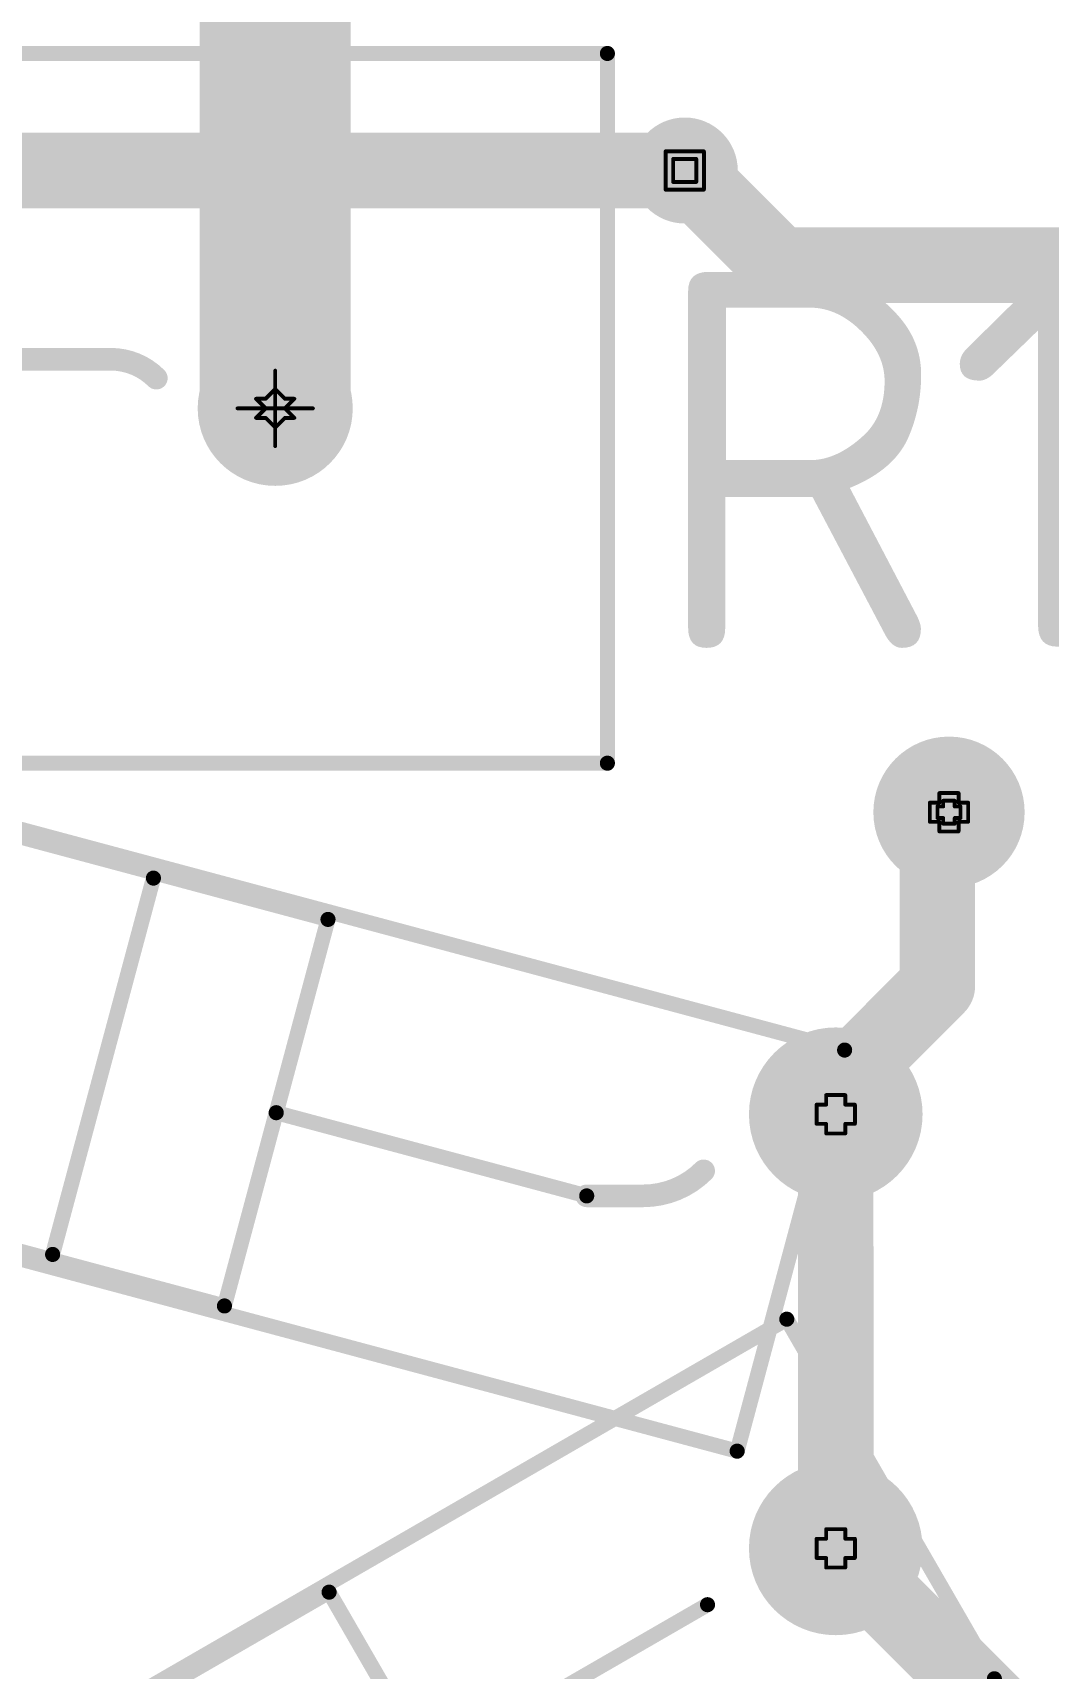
# Model space of a CAD drawing. Header units: millimetres. Extents: x 3219 to 51106, y -14166 to 2063.
# Drawn here: x 5667.59 to 5681.04, y 1910.02 to 1931.68 of the extents above; entities that cross this region are included whole.
import ezdxf

# ---------------------------------------------------------------- set-up
doc = ezdxf.new("R2010")
doc.units = ezdxf.units.MM
doc.layers.get('0').update_dxf_attribs({"lineweight": 53})
for name, color, linetype in [('Bottom Layer', 5, 'Continuous'), ('Bottom Solder', 6, 'Continuous'), ('Drill Drawing', 1, 'Continuous'), ('Mechanical 1', 6, 'Continuous'), ('Mechanical 15', 56, 'Continuous'), ('Multi-Layer', 9, 'Continuous'), ('Top 3D Body', 76, 'Continuous'), ('Top Assembly', 56, 'Continuous'), ('Top Component Center', 56, 'Continuous'), ('Top Courtyard', 56, 'Continuous'), ('Top Layer', 1, 'Continuous'), ('Top Overlay', 2, 'Continuous'), ('Top Solder', 216, 'Continuous')]:
    doc.layers.add(name, color=color, linetype=linetype)
doc.styles.add('Arial', font='arial.ttf', dxfattribs={"height": 3})
doc.styles.add('GOST type B', font='GOST_B.TTF', dxfattribs={"height": 3.5})

# ---------------------------------------------------------------- blocks, each defined once
blk = doc.blocks.new('DO_201_NC_6')
at = {"layer": 'Top 3D Body'}
for points in [[(4.75, 2.65, 0.2, 0.2, 0), (-4.75, 2.65, 0.2, 0.2, 0)], [(-4.75, -2.65, 0.2, 0.2, 0), (-4.75, 2.65, 0.2, 0.2, 0)], [(4.75, -2.65, 0.2, 0.2, 0), (4.75, 2.65, 0.2, 0.2, 0)], [(4.75, -2.65, 0.2, 0.2, 0), (-4.75, -2.65, 0.2, 0.2, 0)]]:
    blk.add_lwpolyline(points, format="xyseb", dxfattribs=at)
for points in [[(-4.8, 2.65, 0.1, 0.1, 1), (-4.7, 2.65, 0.1, 0.1, 1)], [(-4.8, 2.65, 0.1, 0.1, 1), (-4.7, 2.65, 0.1, 0.1, 1)], [(4.7, 2.65, 0.1, 0.1, 1), (4.8, 2.65, 0.1, 0.1, 1)], [(4.7, 2.65, 0.1, 0.1, 1), (4.8, 2.65, 0.1, 0.1, 1)], [(-4.8, -2.65, 0.1, 0.1, 1), (-4.7, -2.65, 0.1, 0.1, 1)], [(-4.8, -2.65, 0.1, 0.1, 1), (-4.7, -2.65, 0.1, 0.1, 1)], [(4.7, -2.65, 0.1, 0.1, 1), (4.8, -2.65, 0.1, 0.1, 1)], [(4.7, -2.65, 0.1, 0.1, 1), (4.8, -2.65, 0.1, 0.1, 1)]]:
    blk.add_lwpolyline(points, format="xyseb", close=True, dxfattribs=at)
at = {"layer": 'Top Assembly'}
for points in [[(11.808, 2.75, 0.2, 0.2, 0), (-11.808, 2.75, 0.2, 0.2, 0)], [(-11.808, -2.75, 0.2, 0.2, 0), (-11.808, 2.75, 0.2, 0.2, 0)], [(11.808, -2.75, 0.2, 0.2, 0), (11.808, 2.75, 0.2, 0.2, 0)], [(11.808, -2.75, 0.2, 0.2, 0), (-11.808, -2.75, 0.2, 0.2, 0)]]:
    blk.add_lwpolyline(points, format="xyseb", dxfattribs=at)
for points in [[(-11.858, 2.75, 0.1, 0.1, 1), (-11.758, 2.75, 0.1, 0.1, 1)], [(-11.858, 2.75, 0.1, 0.1, 1), (-11.758, 2.75, 0.1, 0.1, 1)], [(11.758, 2.75, 0.1, 0.1, 1), (11.858, 2.75, 0.1, 0.1, 1)], [(11.758, 2.75, 0.1, 0.1, 1), (11.858, 2.75, 0.1, 0.1, 1)], [(-11.858, -2.75, 0.1, 0.1, 1), (-11.758, -2.75, 0.1, 0.1, 1)], [(-11.858, -2.75, 0.1, 0.1, 1), (-11.758, -2.75, 0.1, 0.1, 1)], [(11.758, -2.75, 0.1, 0.1, 1), (11.858, -2.75, 0.1, 0.1, 1)], [(11.758, -2.75, 0.1, 0.1, 1), (11.858, -2.75, 0.1, 0.1, 1)]]:
    blk.add_lwpolyline(points, format="xyseb", close=True, dxfattribs=at)
at = {"layer": 'Top Component Center'}
for points in [[(0, -0.5, 0.1, 0.1, 0), (0, 0.5, 0.1, 0.1, 0)], [(0.5, 0, 0.1, 0.1, 0), (-0.5, 0, 0.1, 0.1, 0)]]:
    blk.add_lwpolyline(points, format="xyseb", dxfattribs=at)
for points in [[(-0.025, 0.5, 0.05, 0.05, 1), (0.025, 0.5, 0.05, 0.05, 1)], [(-0.525, 0, 0.05, 0.05, 1), (-0.475, 0, 0.05, 0.05, 1)], [(0.475, 0, 0.05, 0.05, 1), (0.525, 0, 0.05, 0.05, 1)], [(-0.025, -0.5, 0.05, 0.05, 1), (0.025, -0.5, 0.05, 0.05, 1)]]:
    blk.add_lwpolyline(points, format="xyseb", close=True, dxfattribs=at)
at = {"layer": 'Top Courtyard'}
for points in [[(11.808, 2.75, 0.2, 0.2, 0), (-11.808, 2.75, 0.2, 0.2, 0)], [(-11.808, -2.75, 0.2, 0.2, 0), (-11.808, 2.75, 0.2, 0.2, 0)], [(11.808, -2.75, 0.2, 0.2, 0), (11.808, 2.75, 0.2, 0.2, 0)], [(11.808, -2.75, 0.2, 0.2, 0), (-11.808, -2.75, 0.2, 0.2, 0)]]:
    blk.add_lwpolyline(points, format="xyseb", dxfattribs=at)
for points in [[(-11.858, 2.75, 0.1, 0.1, 1), (-11.758, 2.75, 0.1, 0.1, 1)], [(-11.858, 2.75, 0.1, 0.1, 1), (-11.758, 2.75, 0.1, 0.1, 1)], [(11.758, 2.75, 0.1, 0.1, 1), (11.858, 2.75, 0.1, 0.1, 1)], [(11.758, 2.75, 0.1, 0.1, 1), (11.858, 2.75, 0.1, 0.1, 1)], [(-11.858, -2.75, 0.1, 0.1, 1), (-11.758, -2.75, 0.1, 0.1, 1)], [(-11.858, -2.75, 0.1, 0.1, 1), (-11.758, -2.75, 0.1, 0.1, 1)], [(11.758, -2.75, 0.1, 0.1, 1), (11.858, -2.75, 0.1, 0.1, 1)], [(11.758, -2.75, 0.1, 0.1, 1), (11.858, -2.75, 0.1, 0.1, 1)]]:
    blk.add_lwpolyline(points, format="xyseb", close=True, dxfattribs=at)
at = {"layer": 'Top Overlay'}
for points in [[(4.75, 2.65, 0.2, 0.2, 0), (-4.75, 2.65, 0.2, 0.2, 0)], [(-4.75, -2.65, 0.2, 0.2, 0), (-4.75, 2.65, 0.2, 0.2, 0)], [(-2.375, -2.58, 0.2, 0.2, 0), (-2.375, 2.58, 0.2, 0.2, 0)], [(4.75, -2.65, 0.2, 0.2, 0), (4.75, 2.65, 0.2, 0.2, 0)], [(-4.75, 0, 0.2, 0.2, 0), (-9.008, 0, 0.2, 0.2, 0)], [(9.008, 0, 0.2, 0.2, 0), (4.75, 0, 0.2, 0.2, 0)], [(4.75, -2.65, 0.2, 0.2, 0), (-4.75, -2.65, 0.2, 0.2, 0)]]:
    blk.add_lwpolyline(points, format="xyseb", dxfattribs=at)
for points in [[(-4.8, 2.65, 0.1, 0.1, 1), (-4.7, 2.65, 0.1, 0.1, 1)], [(-4.8, 2.65, 0.1, 0.1, 1), (-4.7, 2.65, 0.1, 0.1, 1)], [(-2.425, 2.58, 0.1, 0.1, 1), (-2.325, 2.58, 0.1, 0.1, 1)], [(4.7, 2.65, 0.1, 0.1, 1), (4.8, 2.65, 0.1, 0.1, 1)], [(4.7, 2.65, 0.1, 0.1, 1), (4.8, 2.65, 0.1, 0.1, 1)], [(-9.058, 0, 0.1, 0.1, 1), (-8.958, 0, 0.1, 0.1, 1)], [(-4.8, 0, 0.1, 0.1, 1), (-4.7, 0, 0.1, 0.1, 1)], [(4.7, 0, 0.1, 0.1, 1), (4.8, 0, 0.1, 0.1, 1)], [(8.958, 0, 0.1, 0.1, 1), (9.058, 0, 0.1, 0.1, 1)], [(-4.8, -2.65, 0.1, 0.1, 1), (-4.7, -2.65, 0.1, 0.1, 1)], [(-4.8, -2.65, 0.1, 0.1, 1), (-4.7, -2.65, 0.1, 0.1, 1)], [(-2.425, -2.58, 0.1, 0.1, 1), (-2.325, -2.58, 0.1, 0.1, 1)], [(4.7, -2.65, 0.1, 0.1, 1), (4.8, -2.65, 0.1, 0.1, 1)], [(4.7, -2.65, 0.1, 0.1, 1), (4.8, -2.65, 0.1, 0.1, 1)]]:
    blk.add_lwpolyline(points, format="xyseb", close=True, dxfattribs=at)
at = {"layer": 'Top Assembly', "style": 'Arial'}
blk.add_text('VD4', height=1, dxfattribs=at).set_placement((0.001, 0))
blk = doc.blocks.new('DO_201_NC_7')
at = {"layer": 'Top 3D Body'}
for points in [[(4.75, 2.65, 0.2, 0.2, 0), (-4.75, 2.65, 0.2, 0.2, 0)], [(-4.75, 2.65, 0.2, 0.2, 0), (-4.75, -2.65, 0.2, 0.2, 0)], [(4.75, 2.65, 0.2, 0.2, 0), (4.75, -2.65, 0.2, 0.2, 0)], [(4.75, -2.65, 0.2, 0.2, 0), (-4.75, -2.65, 0.2, 0.2, 0)]]:
    blk.add_lwpolyline(points, format="xyseb", dxfattribs=at)
for points in [[(-4.8, 2.65, 0.1, 0.1, 1), (-4.7, 2.65, 0.1, 0.1, 1)], [(-4.8, 2.65, 0.1, 0.1, 1), (-4.7, 2.65, 0.1, 0.1, 1)], [(4.7, 2.65, 0.1, 0.1, 1), (4.8, 2.65, 0.1, 0.1, 1)], [(4.7, 2.65, 0.1, 0.1, 1), (4.8, 2.65, 0.1, 0.1, 1)], [(-4.8, -2.65, 0.1, 0.1, 1), (-4.7, -2.65, 0.1, 0.1, 1)], [(-4.8, -2.65, 0.1, 0.1, 1), (-4.7, -2.65, 0.1, 0.1, 1)], [(4.7, -2.65, 0.1, 0.1, 1), (4.8, -2.65, 0.1, 0.1, 1)], [(4.7, -2.65, 0.1, 0.1, 1), (4.8, -2.65, 0.1, 0.1, 1)]]:
    blk.add_lwpolyline(points, format="xyseb", close=True, dxfattribs=at)
at = {"layer": 'Top Assembly'}
for points in [[(11.808, 2.75, 0.2, 0.2, 0), (-11.808, 2.75, 0.2, 0.2, 0)], [(-11.808, 2.75, 0.2, 0.2, 0), (-11.808, -2.75, 0.2, 0.2, 0)], [(11.808, 2.75, 0.2, 0.2, 0), (11.808, -2.75, 0.2, 0.2, 0)], [(11.808, -2.75, 0.2, 0.2, 0), (-11.808, -2.75, 0.2, 0.2, 0)]]:
    blk.add_lwpolyline(points, format="xyseb", dxfattribs=at)
for points in [[(-11.858, 2.75, 0.1, 0.1, 1), (-11.758, 2.75, 0.1, 0.1, 1)], [(-11.858, 2.75, 0.1, 0.1, 1), (-11.758, 2.75, 0.1, 0.1, 1)], [(11.758, 2.75, 0.1, 0.1, 1), (11.858, 2.75, 0.1, 0.1, 1)], [(11.758, 2.75, 0.1, 0.1, 1), (11.858, 2.75, 0.1, 0.1, 1)], [(-11.858, -2.75, 0.1, 0.1, 1), (-11.758, -2.75, 0.1, 0.1, 1)], [(-11.858, -2.75, 0.1, 0.1, 1), (-11.758, -2.75, 0.1, 0.1, 1)], [(11.758, -2.75, 0.1, 0.1, 1), (11.858, -2.75, 0.1, 0.1, 1)], [(11.758, -2.75, 0.1, 0.1, 1), (11.858, -2.75, 0.1, 0.1, 1)]]:
    blk.add_lwpolyline(points, format="xyseb", close=True, dxfattribs=at)
at = {"layer": 'Top Component Center'}
for points in [[(0, 0.5, 0.1, 0.1, 0), (0, -0.5, 0.1, 0.1, 0)], [(0.5, 0, 0.1, 0.1, 0), (-0.5, 0, 0.1, 0.1, 0)]]:
    blk.add_lwpolyline(points, format="xyseb", dxfattribs=at)
for points in [[(-0.025, 0.5, 0.05, 0.05, 1), (0.025, 0.5, 0.05, 0.05, 1)], [(-0.525, 0, 0.05, 0.05, 1), (-0.475, 0, 0.05, 0.05, 1)], [(0.475, 0, 0.05, 0.05, 1), (0.525, 0, 0.05, 0.05, 1)], [(-0.025, -0.5, 0.05, 0.05, 1), (0.025, -0.5, 0.05, 0.05, 1)]]:
    blk.add_lwpolyline(points, format="xyseb", close=True, dxfattribs=at)
at = {"layer": 'Top Courtyard'}
for points in [[(11.808, 2.75, 0.2, 0.2, 0), (-11.808, 2.75, 0.2, 0.2, 0)], [(-11.808, 2.75, 0.2, 0.2, 0), (-11.808, -2.75, 0.2, 0.2, 0)], [(11.808, 2.75, 0.2, 0.2, 0), (11.808, -2.75, 0.2, 0.2, 0)], [(11.808, -2.75, 0.2, 0.2, 0), (-11.808, -2.75, 0.2, 0.2, 0)]]:
    blk.add_lwpolyline(points, format="xyseb", dxfattribs=at)
for points in [[(-11.858, 2.75, 0.1, 0.1, 1), (-11.758, 2.75, 0.1, 0.1, 1)], [(-11.858, 2.75, 0.1, 0.1, 1), (-11.758, 2.75, 0.1, 0.1, 1)], [(11.758, 2.75, 0.1, 0.1, 1), (11.858, 2.75, 0.1, 0.1, 1)], [(11.758, 2.75, 0.1, 0.1, 1), (11.858, 2.75, 0.1, 0.1, 1)], [(-11.858, -2.75, 0.1, 0.1, 1), (-11.758, -2.75, 0.1, 0.1, 1)], [(-11.858, -2.75, 0.1, 0.1, 1), (-11.758, -2.75, 0.1, 0.1, 1)], [(11.758, -2.75, 0.1, 0.1, 1), (11.858, -2.75, 0.1, 0.1, 1)], [(11.758, -2.75, 0.1, 0.1, 1), (11.858, -2.75, 0.1, 0.1, 1)]]:
    blk.add_lwpolyline(points, format="xyseb", close=True, dxfattribs=at)
at = {"layer": 'Top Overlay'}
for points in [[(4.75, 2.65, 0.2, 0.2, 0), (-4.75, 2.65, 0.2, 0.2, 0)], [(-4.75, 2.65, 0.2, 0.2, 0), (-4.75, -2.65, 0.2, 0.2, 0)], [(-2.375, 2.58, 0.2, 0.2, 0), (-2.375, -2.58, 0.2, 0.2, 0)], [(4.75, 2.65, 0.2, 0.2, 0), (4.75, -2.65, 0.2, 0.2, 0)], [(-4.75, 0, 0.2, 0.2, 0), (-9.008, 0, 0.2, 0.2, 0)], [(9.008, 0, 0.2, 0.2, 0), (4.75, 0, 0.2, 0.2, 0)], [(4.75, -2.65, 0.2, 0.2, 0), (-4.75, -2.65, 0.2, 0.2, 0)]]:
    blk.add_lwpolyline(points, format="xyseb", dxfattribs=at)
for points in [[(-4.8, 2.65, 0.1, 0.1, 1), (-4.7, 2.65, 0.1, 0.1, 1)], [(-4.8, 2.65, 0.1, 0.1, 1), (-4.7, 2.65, 0.1, 0.1, 1)], [(-2.425, 2.58, 0.1, 0.1, 1), (-2.325, 2.58, 0.1, 0.1, 1)], [(4.7, 2.65, 0.1, 0.1, 1), (4.8, 2.65, 0.1, 0.1, 1)], [(4.7, 2.65, 0.1, 0.1, 1), (4.8, 2.65, 0.1, 0.1, 1)], [(-9.058, 0, 0.1, 0.1, 1), (-8.958, 0, 0.1, 0.1, 1)], [(-4.8, 0, 0.1, 0.1, 1), (-4.7, 0, 0.1, 0.1, 1)], [(4.7, 0, 0.1, 0.1, 1), (4.8, 0, 0.1, 0.1, 1)], [(8.958, 0, 0.1, 0.1, 1), (9.058, 0, 0.1, 0.1, 1)], [(-4.8, -2.65, 0.1, 0.1, 1), (-4.7, -2.65, 0.1, 0.1, 1)], [(-4.8, -2.65, 0.1, 0.1, 1), (-4.7, -2.65, 0.1, 0.1, 1)], [(-2.425, -2.58, 0.1, 0.1, 1), (-2.325, -2.58, 0.1, 0.1, 1)], [(4.7, -2.65, 0.1, 0.1, 1), (4.8, -2.65, 0.1, 0.1, 1)], [(4.7, -2.65, 0.1, 0.1, 1), (4.8, -2.65, 0.1, 0.1, 1)]]:
    blk.add_lwpolyline(points, format="xyseb", close=True, dxfattribs=at)
at = {"layer": 'Top Assembly', "style": 'Arial'}
blk.add_text('VD3', height=1, dxfattribs=at).set_placement((0.001, 0.011))
blk = doc.blocks.new('_2_33_2_1PIN_23')
at = {"layer": 'Bottom Layer'}
h = blk.add_hatch(color=5, dxfattribs=at)
edge = h.paths.add_edge_path()
edge.add_arc((0, 0), 0.925, 0, 360)
at = {"layer": 'Bottom Solder'}
h = blk.add_hatch(color=6, dxfattribs=at)
edge = h.paths.add_edge_path()
edge.add_arc((0, 0), 1.027, 0, 360)
at = {"layer": 'Multi-Layer'}
h = blk.add_hatch(color=9, dxfattribs=at)
edge = h.paths.add_edge_path()
edge.add_arc((0, 0), 0.925, 0, 360)
at = {"layer": 'Top Layer'}
h = blk.add_hatch(color=1, dxfattribs=at)
edge = h.paths.add_edge_path()
edge.add_arc((0, 0), 0.925, 0, 360)
at = {"layer": 'Top Solder'}
h = blk.add_hatch(color=216, dxfattribs=at)
edge = h.paths.add_edge_path()
edge.add_arc((0, 0), 1.027, 0, 360)
at = {"layer": 'Mechanical 1'}
for points in [[(-4.7, 4.4, 0.2, 0.2, 0), (-4.7, -4.4, 0.2, 0.2, 0)], [(-4.7, 4.4, 0.2, 0.2, 0), (4.7, 4.4, 0.2, 0.2, 0)], [(4.7, 4.4, 0.2, 0.2, 0), (4.7, -4.4, 0.2, 0.2, 0)], [(-4.7, -4.4, 0.2, 0.2, 0), (4.7, -4.4, 0.2, 0.2, 0)]]:
    blk.add_lwpolyline(points, format="xyseb", dxfattribs=at)
for points in [[(-4.75, 4.4, 0.1, 0.1, 1), (-4.65, 4.4, 0.1, 0.1, 1)], [(-4.75, 4.4, 0.1, 0.1, 1), (-4.65, 4.4, 0.1, 0.1, 1)], [(4.65, 4.4, 0.1, 0.1, 1), (4.75, 4.4, 0.1, 0.1, 1)], [(4.65, 4.4, 0.1, 0.1, 1), (4.75, 4.4, 0.1, 0.1, 1)], [(-4.75, -4.4, 0.1, 0.1, 1), (-4.65, -4.4, 0.1, 0.1, 1)], [(-4.75, -4.4, 0.1, 0.1, 1), (-4.65, -4.4, 0.1, 0.1, 1)], [(4.65, -4.4, 0.1, 0.1, 1), (4.75, -4.4, 0.1, 0.1, 1)], [(4.65, -4.4, 0.1, 0.1, 1), (4.75, -4.4, 0.1, 0.1, 1)]]:
    blk.add_lwpolyline(points, format="xyseb", close=True, dxfattribs=at)
at = {"layer": 'Mechanical 15'}
for points in [[(0, 0.5, 0.05, 0.05, 0), (0, -0.5, 0.05, 0.05, 0)], [(-0.5, 0, 0.05, 0.05, 0), (0.5, 0, 0.05, 0.05, 0)]]:
    blk.add_lwpolyline(points, format="xyseb", dxfattribs=at)
for points in [[(-0.013, 0.5, 0.025, 0.025, 1), (0.012, 0.5, 0.025, 0.025, 1)], [(-0.513, 0, 0.025, 0.025, 1), (-0.488, 0, 0.025, 0.025, 1)], [(0.487, 0, 0.025, 0.025, 1), (0.512, 0, 0.025, 0.025, 1)], [(-0.013, -0.5, 0.025, 0.025, 1), (0.012, -0.5, 0.025, 0.025, 1)]]:
    blk.add_lwpolyline(points, format="xyseb", close=True, dxfattribs=at)
at = {"layer": 'Top Overlay'}
for points in [[(-4.7, 4.4, 0.2, 0.2, 0), (4.7, 4.4, 0.2, 0.2, 0)], [(-4.7, 4.4, 0.2, 0.2, 0), (-4.7, -4.4, 0.2, 0.2, 0)], [(4.7, 4.4, 0.2, 0.2, 0), (4.7, -4.4, 0.2, 0.2, 0)], [(-4.7, -4.4, 0.2, 0.2, 0), (4.7, -4.4, 0.2, 0.2, 0)]]:
    blk.add_lwpolyline(points, format="xyseb", dxfattribs=at)
for points in [[(-4.75, 4.4, 0.1, 0.1, 1), (-4.65, 4.4, 0.1, 0.1, 1)], [(-4.75, 4.4, 0.1, 0.1, 1), (-4.65, 4.4, 0.1, 0.1, 1)], [(4.65, 4.4, 0.1, 0.1, 1), (4.75, 4.4, 0.1, 0.1, 1)], [(4.65, 4.4, 0.1, 0.1, 1), (4.75, 4.4, 0.1, 0.1, 1)], [(-4.75, -4.4, 0.1, 0.1, 1), (-4.65, -4.4, 0.1, 0.1, 1)], [(-4.75, -4.4, 0.1, 0.1, 1), (-4.65, -4.4, 0.1, 0.1, 1)], [(4.65, -4.4, 0.1, 0.1, 1), (4.75, -4.4, 0.1, 0.1, 1)], [(4.65, -4.4, 0.1, 0.1, 1), (4.75, -4.4, 0.1, 0.1, 1)]]:
    blk.add_lwpolyline(points, format="xyseb", close=True, dxfattribs=at)
blk = doc.blocks.new('_2_33__1____140_02_0204_00_00__75')
at = {"layer": 'Bottom Layer'}
h = blk.add_hatch(color=5, dxfattribs=at)
edge = h.paths.add_edge_path()
edge.add_arc((-8.75, 0), 0.925, 0, 360)
h = blk.add_hatch(color=5, dxfattribs=at)
edge = h.paths.add_edge_path()
edge.add_arc((8.75, 0), 0.925, 0, 360)
at = {"layer": 'Bottom Solder'}
h = blk.add_hatch(color=6, dxfattribs=at)
edge = h.paths.add_edge_path()
edge.add_arc((-8.75, 0), 1.027, 0, 360)
h = blk.add_hatch(color=6, dxfattribs=at)
edge = h.paths.add_edge_path()
edge.add_arc((8.75, 0), 1.027, 0, 360)
at = {"layer": 'Multi-Layer'}
h = blk.add_hatch(color=9, dxfattribs=at)
edge = h.paths.add_edge_path()
edge.add_arc((-8.75, 0), 0.925, 0, 360)
h = blk.add_hatch(color=9, dxfattribs=at)
edge = h.paths.add_edge_path()
edge.add_arc((8.75, 0), 0.925, 0, 360)
at = {"layer": 'Top Layer'}
h = blk.add_hatch(color=1, dxfattribs=at)
edge = h.paths.add_edge_path()
edge.add_arc((-8.75, 0), 0.925, 0, 360)
h = blk.add_hatch(color=1, dxfattribs=at)
edge = h.paths.add_edge_path()
edge.add_arc((8.75, 0), 0.925, 0, 360)
at = {"layer": 'Top Solder'}
h = blk.add_hatch(color=216, dxfattribs=at)
edge = h.paths.add_edge_path()
edge.add_arc((-8.75, 0), 1.027, 0, 360)
h = blk.add_hatch(color=216, dxfattribs=at)
edge = h.paths.add_edge_path()
edge.add_arc((8.75, 0), 1.027, 0, 360)
at = {"layer": 'Mechanical 15'}
for points in [[(0, -0.5, 0.05, 0.05, 0), (0, 0.5, 0.05, 0.05, 0)], [(0.5, 0, 0.05, 0.05, 0), (-0.5, 0, 0.05, 0.05, 0)]]:
    blk.add_lwpolyline(points, format="xyseb", dxfattribs=at)
for points in [[(-0.013, 0.5, 0.025, 0.025, 1), (0.012, 0.5, 0.025, 0.025, 1)], [(-0.513, 0, 0.025, 0.025, 1), (-0.488, 0, 0.025, 0.025, 1)], [(0.488, 0, 0.025, 0.025, 1), (0.513, 0, 0.025, 0.025, 1)], [(-0.012, -0.5, 0.025, 0.025, 1), (0.013, -0.5, 0.025, 0.025, 1)]]:
    blk.add_lwpolyline(points, format="xyseb", close=True, dxfattribs=at)
at = {"layer": 'Top 3D Body'}
for points in [[(9.15, 2.25, 0.2, 0.2, 0), (-9.15, 2.25, 0.2, 0.2, 0)], [(-9.15, 2.25, 0.2, 0.2, 0), (-9.15, -2.25, 0.2, 0.2, 0)], [(9.15, -2.25, 0.2, 0.2, 0), (9.15, 2.25, 0.2, 0.2, 0)], [(9.15, -2.25, 0.2, 0.2, 0), (-9.15, -2.25, 0.2, 0.2, 0)]]:
    blk.add_lwpolyline(points, format="xyseb", dxfattribs=at)
for points in [[(-9.2, 2.25, 0.1, 0.1, 1), (-9.1, 2.25, 0.1, 0.1, 1)], [(-9.2, 2.25, 0.1, 0.1, 1), (-9.1, 2.25, 0.1, 0.1, 1)], [(9.1, 2.25, 0.1, 0.1, 1), (9.2, 2.25, 0.1, 0.1, 1)], [(9.1, 2.25, 0.1, 0.1, 1), (9.2, 2.25, 0.1, 0.1, 1)], [(-9.2, -2.25, 0.1, 0.1, 1), (-9.1, -2.25, 0.1, 0.1, 1)], [(-9.2, -2.25, 0.1, 0.1, 1), (-9.1, -2.25, 0.1, 0.1, 1)], [(9.1, -2.25, 0.1, 0.1, 1), (9.2, -2.25, 0.1, 0.1, 1)], [(9.1, -2.25, 0.1, 0.1, 1), (9.2, -2.25, 0.1, 0.1, 1)]]:
    blk.add_lwpolyline(points, format="xyseb", close=True, dxfattribs=at)
at = {"layer": 'Top Overlay'}
for points in [[(-9.9, -2.25, 0.2, 0.2, 0), (-9.9, 2.25, 0.2, 0.2, 0)], [(9.9, 2.25, 0.2, 0.2, 0), (-9.9, 2.25, 0.2, 0.2, 0)], [(9.9, -2.25, 0.2, 0.2, 0), (9.9, 2.25, 0.2, 0.2, 0)], [(9.9, -2.25, 0.2, 0.2, 0), (-9.9, -2.25, 0.2, 0.2, 0)]]:
    blk.add_lwpolyline(points, format="xyseb", dxfattribs=at)
for points in [[(-9.95, 2.25, 0.1, 0.1, 1), (-9.85, 2.25, 0.1, 0.1, 1)], [(-9.95, 2.25, 0.1, 0.1, 1), (-9.85, 2.25, 0.1, 0.1, 1)], [(9.85, 2.25, 0.1, 0.1, 1), (9.95, 2.25, 0.1, 0.1, 1)], [(9.85, 2.25, 0.1, 0.1, 1), (9.95, 2.25, 0.1, 0.1, 1)], [(-9.95, -2.25, 0.1, 0.1, 1), (-9.85, -2.25, 0.1, 0.1, 1)], [(-9.95, -2.25, 0.1, 0.1, 1), (-9.85, -2.25, 0.1, 0.1, 1)], [(9.85, -2.25, 0.1, 0.1, 1), (9.95, -2.25, 0.1, 0.1, 1)], [(9.85, -2.25, 0.1, 0.1, 1), (9.95, -2.25, 0.1, 0.1, 1)]]:
    blk.add_lwpolyline(points, format="xyseb", close=True, dxfattribs=at)
at = {"layer": 'Top 3D Body', "style": 'Arial'}
blk.add_text('R3', height=5, dxfattribs=at).set_placement((-9.865, 3.617))

msp = doc.modelspace()

# ---------------------------------------------------------------- hatches: boundary and pattern name
at = {"layer": 'Bottom Layer'}
h = msp.add_hatch(color=5, dxfattribs=at)
edge = h.paths.add_edge_path()
edge.add_arc((5676.229, 1929.858), 0.6, 0, 360)
h = msp.add_hatch(color=5, dxfattribs=at)
edge = h.paths.add_edge_path()
edge.add_arc((5679.729, 1921.358), 0.9, 0, 360)
h = msp.add_hatch(color=5, dxfattribs=at)
edge = h.paths.add_edge_path()
edge.add_arc((5678.229, 1917.358), 1.15, 0, 360)
h = msp.add_hatch(color=5, dxfattribs=at)
edge = h.paths.add_edge_path()
edge.add_arc((5678.229, 1911.608), 1.15, 0, 360)
at = {"layer": 'Bottom Solder'}
h = msp.add_hatch(color=6, dxfattribs=at)
edge = h.paths.add_edge_path()
edge.add_arc((5676.229, 1929.858), 0.702, 0, 360)
h = msp.add_hatch(color=6, dxfattribs=at)
edge = h.paths.add_edge_path()
edge.add_arc((5679.729, 1921.358), 1.002, 0, 360)
h = msp.add_hatch(color=6, dxfattribs=at)
edge = h.paths.add_edge_path()
edge.add_arc((5678.229, 1917.358), 1.15, 0, 360)
h = msp.add_hatch(color=6, dxfattribs=at)
edge = h.paths.add_edge_path()
edge.add_arc((5678.229, 1911.608), 1.15, 0, 360)
at = {"layer": 'Multi-Layer'}
h = msp.add_hatch(color=9, dxfattribs=at)
edge = h.paths.add_edge_path()
edge.add_arc((5679.729, 1921.358), 0.9, 0, 360)
h = msp.add_hatch(color=9, dxfattribs=at)
edge = h.paths.add_edge_path()
edge.add_arc((5678.229, 1917.358), 1.15, 0, 360)
h = msp.add_hatch(color=9, dxfattribs=at)
edge = h.paths.add_edge_path()
edge.add_arc((5678.229, 1911.608), 1.15, 0, 360)
at = {"layer": 'Top Layer'}
h = msp.add_hatch(color=1, dxfattribs=at)
edge = h.paths.add_edge_path()
edge.add_arc((5676.229, 1929.858), 0.6, 0, 360)
h = msp.add_hatch(color=1, dxfattribs=at)
edge = h.paths.add_edge_path()
edge.add_arc((5679.729, 1921.358), 0.9, 0, 360)
h = msp.add_hatch(color=1, dxfattribs=at)
edge = h.paths.add_edge_path()
edge.add_arc((5678.229, 1917.358), 1.15, 0, 360)
h = msp.add_hatch(color=1, dxfattribs=at)
edge = h.paths.add_edge_path()
edge.add_arc((5678.229, 1911.608), 1.15, 0, 360)
at = {"layer": 'Top Solder'}
h = msp.add_hatch(color=216, dxfattribs=at)
edge = h.paths.add_edge_path()
edge.add_arc((5676.229, 1929.858), 0.702, 0, 360)
h = msp.add_hatch(color=216, dxfattribs=at)
edge = h.paths.add_edge_path()
edge.add_arc((5679.729, 1921.358), 1.002, 0, 360)
h = msp.add_hatch(color=216, dxfattribs=at)
edge = h.paths.add_edge_path()
edge.add_arc((5678.229, 1917.358), 1.15, 0, 360)
h = msp.add_hatch(color=216, dxfattribs=at)
edge = h.paths.add_edge_path()
edge.add_arc((5678.229, 1911.608), 1.15, 0, 360)

# ---------------------------------------------------------------- linework, layer by layer
at = {"layer": 'Bottom Layer'}
for points in [[(5670.804, 1926.708, 2, 2, 0), (5670.804, 1933.608, 2, 2, 0)], [(5676.229, 1929.858, 1, 1, 0), (5677.483, 1928.604, 1, 1, 0)], [(5677.483, 1928.604, 1, 1, 0), (5686.825, 1928.604, 1, 1, 0)]]:
    msp.add_lwpolyline(points, format="xyseb", dxfattribs=at)
for points in [[(5675.979, 1929.858, 0.5, 0.5, 1), (5676.479, 1929.858, 0.5, 0.5, 1)], [(5677.233, 1928.604, 0.5, 0.5, 1), (5677.733, 1928.604, 0.5, 0.5, 1)], [(5677.233, 1928.604, 0.5, 0.5, 1), (5677.733, 1928.604, 0.5, 0.5, 1)], [(5670.304, 1926.708, 1, 1, 1), (5671.304, 1926.708, 1, 1, 1)]]:
    msp.add_lwpolyline(points, format="xyseb", close=True, dxfattribs=at)
at = {"layer": 'Drill Drawing'}
for points in [[(5675.975, 1930.112, 0.0508, 0.0508, 0), (5676.483, 1930.112, 0.0508, 0.0508, 0)], [(5675.975, 1929.604, 0.0508, 0.0508, 0), (5675.975, 1930.112, 0.0508, 0.0508, 0)], [(5676.076, 1930.011, 0.0508, 0.0508, 0), (5676.381, 1930.011, 0.0508, 0.0508, 0)], [(5676.076, 1929.706, 0.0508, 0.0508, 0), (5676.076, 1930.011, 0.0508, 0.0508, 0)], [(5676.381, 1929.706, 0.0508, 0.0508, 0), (5676.381, 1930.011, 0.0508, 0.0508, 0)], [(5676.483, 1929.604, 0.0508, 0.0508, 0), (5676.483, 1930.112, 0.0508, 0.0508, 0)], [(5675.975, 1929.604, 0.0508, 0.0508, 0), (5676.483, 1929.604, 0.0508, 0.0508, 0)], [(5676.076, 1929.706, 0.0508, 0.0508, 0), (5676.381, 1929.706, 0.0508, 0.0508, 0)], [(5670.677, 1926.835, 0.0508, 0.0508, 0), (5670.804, 1926.962, 0.0508, 0.0508, 0)], [(5670.804, 1926.962, 0.0508, 0.0508, 0), (5670.931, 1926.835, 0.0508, 0.0508, 0)], [(5670.55, 1926.835, 0.0508, 0.0508, 0), (5670.677, 1926.708, 0.0508, 0.0508, 0)], [(5670.55, 1926.835, 0.0508, 0.0508, 0), (5670.677, 1926.835, 0.0508, 0.0508, 0)], [(5670.931, 1926.835, 0.0508, 0.0508, 0), (5671.058, 1926.835, 0.0508, 0.0508, 0)], [(5670.931, 1926.708, 0.0508, 0.0508, 0), (5671.058, 1926.835, 0.0508, 0.0508, 0)], [(5670.55, 1926.581, 0.0508, 0.0508, 0), (5670.677, 1926.708, 0.0508, 0.0508, 0)], [(5670.55, 1926.581, 0.0508, 0.0508, 0), (5670.677, 1926.581, 0.0508, 0.0508, 0)], [(5670.677, 1926.581, 0.0508, 0.0508, 0), (5670.804, 1926.454, 0.0508, 0.0508, 0)], [(5670.804, 1926.454, 0.0508, 0.0508, 0), (5670.931, 1926.581, 0.0508, 0.0508, 0)], [(5670.931, 1926.708, 0.0508, 0.0508, 0), (5671.058, 1926.581, 0.0508, 0.0508, 0)], [(5670.931, 1926.581, 0.0508, 0.0508, 0), (5671.058, 1926.581, 0.0508, 0.0508, 0)], [(5679.602, 1921.485, 0.0508, 0.0508, 0), (5679.602, 1921.612, 0.0508, 0.0508, 0)], [(5679.602, 1921.612, 0.0508, 0.0508, 0), (5679.856, 1921.612, 0.0508, 0.0508, 0)], [(5679.856, 1921.485, 0.0508, 0.0508, 0), (5679.856, 1921.612, 0.0508, 0.0508, 0)], [(5679.475, 1921.231, 0.0508, 0.0508, 0), (5679.475, 1921.485, 0.0508, 0.0508, 0)], [(5679.475, 1921.485, 0.0508, 0.0508, 0), (5679.602, 1921.485, 0.0508, 0.0508, 0)], [(5679.576, 1921.282, 0.0508, 0.0508, 0), (5679.576, 1921.434, 0.0508, 0.0508, 0)], [(5679.576, 1921.434, 0.0508, 0.0508, 0), (5679.652, 1921.434, 0.0508, 0.0508, 0)], [(5679.652, 1921.434, 0.0508, 0.0508, 0), (5679.652, 1921.511, 0.0508, 0.0508, 0)], [(5679.652, 1921.511, 0.0508, 0.0508, 0), (5679.805, 1921.511, 0.0508, 0.0508, 0)], [(5679.805, 1921.434, 0.0508, 0.0508, 0), (5679.805, 1921.511, 0.0508, 0.0508, 0)], [(5679.805, 1921.434, 0.0508, 0.0508, 0), (5679.881, 1921.434, 0.0508, 0.0508, 0)], [(5679.856, 1921.485, 0.0508, 0.0508, 0), (5679.983, 1921.485, 0.0508, 0.0508, 0)], [(5679.881, 1921.282, 0.0508, 0.0508, 0), (5679.881, 1921.434, 0.0508, 0.0508, 0)], [(5679.983, 1921.231, 0.0508, 0.0508, 0), (5679.983, 1921.485, 0.0508, 0.0508, 0)], [(5679.475, 1921.231, 0.0508, 0.0508, 0), (5679.602, 1921.231, 0.0508, 0.0508, 0)], [(5679.576, 1921.282, 0.0508, 0.0508, 0), (5679.652, 1921.282, 0.0508, 0.0508, 0)], [(5679.602, 1921.104, 0.0508, 0.0508, 0), (5679.602, 1921.231, 0.0508, 0.0508, 0)], [(5679.602, 1921.104, 0.0508, 0.0508, 0), (5679.856, 1921.104, 0.0508, 0.0508, 0)], [(5679.652, 1921.206, 0.0508, 0.0508, 0), (5679.652, 1921.282, 0.0508, 0.0508, 0)], [(5679.652, 1921.206, 0.0508, 0.0508, 0), (5679.805, 1921.206, 0.0508, 0.0508, 0)], [(5679.805, 1921.282, 0.0508, 0.0508, 0), (5679.881, 1921.282, 0.0508, 0.0508, 0)], [(5679.805, 1921.206, 0.0508, 0.0508, 0), (5679.805, 1921.282, 0.0508, 0.0508, 0)], [(5679.856, 1921.231, 0.0508, 0.0508, 0), (5679.983, 1921.231, 0.0508, 0.0508, 0)], [(5679.856, 1921.104, 0.0508, 0.0508, 0), (5679.856, 1921.231, 0.0508, 0.0508, 0)], [(5677.975, 1917.231, 0.0508, 0.0508, 0), (5677.975, 1917.485, 0.0508, 0.0508, 0)], [(5677.975, 1917.485, 0.0508, 0.0508, 0), (5678.102, 1917.485, 0.0508, 0.0508, 0)], [(5678.102, 1917.485, 0.0508, 0.0508, 0), (5678.102, 1917.612, 0.0508, 0.0508, 0)], [(5678.102, 1917.612, 0.0508, 0.0508, 0), (5678.356, 1917.612, 0.0508, 0.0508, 0)], [(5678.356, 1917.485, 0.0508, 0.0508, 0), (5678.356, 1917.612, 0.0508, 0.0508, 0)], [(5678.356, 1917.485, 0.0508, 0.0508, 0), (5678.483, 1917.485, 0.0508, 0.0508, 0)], [(5678.483, 1917.231, 0.0508, 0.0508, 0), (5678.483, 1917.485, 0.0508, 0.0508, 0)], [(5677.975, 1917.231, 0.0508, 0.0508, 0), (5678.102, 1917.231, 0.0508, 0.0508, 0)], [(5678.102, 1917.104, 0.0508, 0.0508, 0), (5678.102, 1917.231, 0.0508, 0.0508, 0)], [(5678.356, 1917.231, 0.0508, 0.0508, 0), (5678.483, 1917.231, 0.0508, 0.0508, 0)], [(5678.356, 1917.104, 0.0508, 0.0508, 0), (5678.356, 1917.231, 0.0508, 0.0508, 0)], [(5678.102, 1917.104, 0.0508, 0.0508, 0), (5678.356, 1917.104, 0.0508, 0.0508, 0)], [(5678.102, 1911.735, 0.0508, 0.0508, 0), (5678.102, 1911.862, 0.0508, 0.0508, 0)], [(5678.102, 1911.862, 0.0508, 0.0508, 0), (5678.356, 1911.862, 0.0508, 0.0508, 0)], [(5678.356, 1911.735, 0.0508, 0.0508, 0), (5678.356, 1911.862, 0.0508, 0.0508, 0)], [(5677.975, 1911.481, 0.0508, 0.0508, 0), (5677.975, 1911.735, 0.0508, 0.0508, 0)], [(5677.975, 1911.735, 0.0508, 0.0508, 0), (5678.102, 1911.735, 0.0508, 0.0508, 0)], [(5678.356, 1911.735, 0.0508, 0.0508, 0), (5678.483, 1911.735, 0.0508, 0.0508, 0)], [(5678.483, 1911.481, 0.0508, 0.0508, 0), (5678.483, 1911.735, 0.0508, 0.0508, 0)], [(5677.975, 1911.481, 0.0508, 0.0508, 0), (5678.102, 1911.481, 0.0508, 0.0508, 0)], [(5678.102, 1911.354, 0.0508, 0.0508, 0), (5678.102, 1911.481, 0.0508, 0.0508, 0)], [(5678.102, 1911.354, 0.0508, 0.0508, 0), (5678.356, 1911.354, 0.0508, 0.0508, 0)], [(5678.356, 1911.481, 0.0508, 0.0508, 0), (5678.483, 1911.481, 0.0508, 0.0508, 0)], [(5678.356, 1911.354, 0.0508, 0.0508, 0), (5678.356, 1911.481, 0.0508, 0.0508, 0)]]:
    msp.add_lwpolyline(points, format="xyseb", dxfattribs=at)
for points in [[(5675.962, 1930.112, 0.0254, 0.0254, 1), (5675.987, 1930.112, 0.0254, 0.0254, 1)], [(5675.962, 1930.112, 0.0254, 0.0254, 1), (5675.987, 1930.112, 0.0254, 0.0254, 1)], [(5676.063, 1930.011, 0.0254, 0.0254, 1), (5676.089, 1930.011, 0.0254, 0.0254, 1)], [(5676.063, 1930.011, 0.0254, 0.0254, 1), (5676.089, 1930.011, 0.0254, 0.0254, 1)], [(5676.368, 1930.011, 0.0254, 0.0254, 1), (5676.394, 1930.011, 0.0254, 0.0254, 1)], [(5676.368, 1930.011, 0.0254, 0.0254, 1), (5676.394, 1930.011, 0.0254, 0.0254, 1)], [(5676.47, 1930.112, 0.0254, 0.0254, 1), (5676.495, 1930.112, 0.0254, 0.0254, 1)], [(5676.47, 1930.112, 0.0254, 0.0254, 1), (5676.495, 1930.112, 0.0254, 0.0254, 1)], [(5675.962, 1929.604, 0.0254, 0.0254, 1), (5675.987, 1929.604, 0.0254, 0.0254, 1)], [(5675.962, 1929.604, 0.0254, 0.0254, 1), (5675.987, 1929.604, 0.0254, 0.0254, 1)], [(5676.063, 1929.706, 0.0254, 0.0254, 1), (5676.089, 1929.706, 0.0254, 0.0254, 1)], [(5676.063, 1929.706, 0.0254, 0.0254, 1), (5676.089, 1929.706, 0.0254, 0.0254, 1)], [(5676.368, 1929.706, 0.0254, 0.0254, 1), (5676.394, 1929.706, 0.0254, 0.0254, 1)], [(5676.368, 1929.706, 0.0254, 0.0254, 1), (5676.394, 1929.706, 0.0254, 0.0254, 1)], [(5676.47, 1929.604, 0.0254, 0.0254, 1), (5676.495, 1929.604, 0.0254, 0.0254, 1)], [(5676.47, 1929.604, 0.0254, 0.0254, 1), (5676.495, 1929.604, 0.0254, 0.0254, 1)], [(5670.791, 1926.962, 0.0254, 0.0254, 1), (5670.816, 1926.962, 0.0254, 0.0254, 1)], [(5670.791, 1926.962, 0.0254, 0.0254, 1), (5670.816, 1926.962, 0.0254, 0.0254, 1)], [(5670.537, 1926.835, 0.0254, 0.0254, 1), (5670.562, 1926.835, 0.0254, 0.0254, 1)], [(5670.537, 1926.835, 0.0254, 0.0254, 1), (5670.562, 1926.835, 0.0254, 0.0254, 1)], [(5670.664, 1926.835, 0.0254, 0.0254, 1), (5670.689, 1926.835, 0.0254, 0.0254, 1)], [(5670.664, 1926.835, 0.0254, 0.0254, 1), (5670.689, 1926.835, 0.0254, 0.0254, 1)], [(5670.918, 1926.835, 0.0254, 0.0254, 1), (5670.943, 1926.835, 0.0254, 0.0254, 1)], [(5670.918, 1926.835, 0.0254, 0.0254, 1), (5670.943, 1926.835, 0.0254, 0.0254, 1)], [(5671.045, 1926.835, 0.0254, 0.0254, 1), (5671.07, 1926.835, 0.0254, 0.0254, 1)], [(5671.045, 1926.835, 0.0254, 0.0254, 1), (5671.07, 1926.835, 0.0254, 0.0254, 1)], [(5670.537, 1926.581, 0.0254, 0.0254, 1), (5670.562, 1926.581, 0.0254, 0.0254, 1)], [(5670.537, 1926.581, 0.0254, 0.0254, 1), (5670.562, 1926.581, 0.0254, 0.0254, 1)], [(5670.664, 1926.708, 0.0254, 0.0254, 1), (5670.689, 1926.708, 0.0254, 0.0254, 1)], [(5670.664, 1926.708, 0.0254, 0.0254, 1), (5670.689, 1926.708, 0.0254, 0.0254, 1)], [(5670.664, 1926.581, 0.0254, 0.0254, 1), (5670.689, 1926.581, 0.0254, 0.0254, 1)], [(5670.664, 1926.581, 0.0254, 0.0254, 1), (5670.689, 1926.581, 0.0254, 0.0254, 1)], [(5670.918, 1926.708, 0.0254, 0.0254, 1), (5670.943, 1926.708, 0.0254, 0.0254, 1)], [(5670.918, 1926.708, 0.0254, 0.0254, 1), (5670.943, 1926.708, 0.0254, 0.0254, 1)], [(5670.918, 1926.581, 0.0254, 0.0254, 1), (5670.943, 1926.581, 0.0254, 0.0254, 1)], [(5670.918, 1926.581, 0.0254, 0.0254, 1), (5670.943, 1926.581, 0.0254, 0.0254, 1)], [(5671.045, 1926.581, 0.0254, 0.0254, 1), (5671.07, 1926.581, 0.0254, 0.0254, 1)], [(5671.045, 1926.581, 0.0254, 0.0254, 1), (5671.07, 1926.581, 0.0254, 0.0254, 1)], [(5670.791, 1926.454, 0.0254, 0.0254, 1), (5670.816, 1926.454, 0.0254, 0.0254, 1)], [(5670.791, 1926.454, 0.0254, 0.0254, 1), (5670.816, 1926.454, 0.0254, 0.0254, 1)], [(5679.589, 1921.612, 0.0254, 0.0254, 1), (5679.614, 1921.612, 0.0254, 0.0254, 1)], [(5679.589, 1921.612, 0.0254, 0.0254, 1), (5679.614, 1921.612, 0.0254, 0.0254, 1)], [(5679.843, 1921.612, 0.0254, 0.0254, 1), (5679.868, 1921.612, 0.0254, 0.0254, 1)], [(5679.843, 1921.612, 0.0254, 0.0254, 1), (5679.868, 1921.612, 0.0254, 0.0254, 1)], [(5679.462, 1921.485, 0.0254, 0.0254, 1), (5679.487, 1921.485, 0.0254, 0.0254, 1)], [(5679.462, 1921.485, 0.0254, 0.0254, 1), (5679.487, 1921.485, 0.0254, 0.0254, 1)], [(5679.563, 1921.434, 0.0254, 0.0254, 1), (5679.589, 1921.434, 0.0254, 0.0254, 1)], [(5679.563, 1921.434, 0.0254, 0.0254, 1), (5679.589, 1921.434, 0.0254, 0.0254, 1)], [(5679.589, 1921.485, 0.0254, 0.0254, 1), (5679.614, 1921.485, 0.0254, 0.0254, 1)], [(5679.589, 1921.485, 0.0254, 0.0254, 1), (5679.614, 1921.485, 0.0254, 0.0254, 1)], [(5679.64, 1921.511, 0.0254, 0.0254, 1), (5679.665, 1921.511, 0.0254, 0.0254, 1)], [(5679.64, 1921.511, 0.0254, 0.0254, 1), (5679.665, 1921.511, 0.0254, 0.0254, 1)], [(5679.64, 1921.434, 0.0254, 0.0254, 1), (5679.665, 1921.434, 0.0254, 0.0254, 1)], [(5679.64, 1921.434, 0.0254, 0.0254, 1), (5679.665, 1921.434, 0.0254, 0.0254, 1)], [(5679.792, 1921.511, 0.0254, 0.0254, 1), (5679.817, 1921.511, 0.0254, 0.0254, 1)], [(5679.792, 1921.511, 0.0254, 0.0254, 1), (5679.817, 1921.511, 0.0254, 0.0254, 1)], [(5679.792, 1921.434, 0.0254, 0.0254, 1), (5679.817, 1921.434, 0.0254, 0.0254, 1)], [(5679.792, 1921.434, 0.0254, 0.0254, 1), (5679.817, 1921.434, 0.0254, 0.0254, 1)], [(5679.843, 1921.485, 0.0254, 0.0254, 1), (5679.868, 1921.485, 0.0254, 0.0254, 1)], [(5679.843, 1921.485, 0.0254, 0.0254, 1), (5679.868, 1921.485, 0.0254, 0.0254, 1)], [(5679.868, 1921.434, 0.0254, 0.0254, 1), (5679.894, 1921.434, 0.0254, 0.0254, 1)], [(5679.868, 1921.434, 0.0254, 0.0254, 1), (5679.894, 1921.434, 0.0254, 0.0254, 1)], [(5679.97, 1921.485, 0.0254, 0.0254, 1), (5679.995, 1921.485, 0.0254, 0.0254, 1)], [(5679.97, 1921.485, 0.0254, 0.0254, 1), (5679.995, 1921.485, 0.0254, 0.0254, 1)], [(5679.462, 1921.231, 0.0254, 0.0254, 1), (5679.487, 1921.231, 0.0254, 0.0254, 1)], [(5679.462, 1921.231, 0.0254, 0.0254, 1), (5679.487, 1921.231, 0.0254, 0.0254, 1)], [(5679.563, 1921.282, 0.0254, 0.0254, 1), (5679.589, 1921.282, 0.0254, 0.0254, 1)], [(5679.563, 1921.282, 0.0254, 0.0254, 1), (5679.589, 1921.282, 0.0254, 0.0254, 1)], [(5679.589, 1921.231, 0.0254, 0.0254, 1), (5679.614, 1921.231, 0.0254, 0.0254, 1)], [(5679.589, 1921.231, 0.0254, 0.0254, 1), (5679.614, 1921.231, 0.0254, 0.0254, 1)], [(5679.589, 1921.104, 0.0254, 0.0254, 1), (5679.614, 1921.104, 0.0254, 0.0254, 1)], [(5679.589, 1921.104, 0.0254, 0.0254, 1), (5679.614, 1921.104, 0.0254, 0.0254, 1)], [(5679.64, 1921.282, 0.0254, 0.0254, 1), (5679.665, 1921.282, 0.0254, 0.0254, 1)], [(5679.64, 1921.282, 0.0254, 0.0254, 1), (5679.665, 1921.282, 0.0254, 0.0254, 1)], [(5679.64, 1921.206, 0.0254, 0.0254, 1), (5679.665, 1921.206, 0.0254, 0.0254, 1)], [(5679.64, 1921.206, 0.0254, 0.0254, 1), (5679.665, 1921.206, 0.0254, 0.0254, 1)], [(5679.792, 1921.282, 0.0254, 0.0254, 1), (5679.817, 1921.282, 0.0254, 0.0254, 1)], [(5679.792, 1921.282, 0.0254, 0.0254, 1), (5679.817, 1921.282, 0.0254, 0.0254, 1)], [(5679.792, 1921.206, 0.0254, 0.0254, 1), (5679.817, 1921.206, 0.0254, 0.0254, 1)], [(5679.792, 1921.206, 0.0254, 0.0254, 1), (5679.817, 1921.206, 0.0254, 0.0254, 1)], [(5679.843, 1921.231, 0.0254, 0.0254, 1), (5679.868, 1921.231, 0.0254, 0.0254, 1)], [(5679.843, 1921.231, 0.0254, 0.0254, 1), (5679.868, 1921.231, 0.0254, 0.0254, 1)], [(5679.843, 1921.104, 0.0254, 0.0254, 1), (5679.868, 1921.104, 0.0254, 0.0254, 1)], [(5679.843, 1921.104, 0.0254, 0.0254, 1), (5679.868, 1921.104, 0.0254, 0.0254, 1)], [(5679.868, 1921.282, 0.0254, 0.0254, 1), (5679.894, 1921.282, 0.0254, 0.0254, 1)], [(5679.868, 1921.282, 0.0254, 0.0254, 1), (5679.894, 1921.282, 0.0254, 0.0254, 1)], [(5679.97, 1921.231, 0.0254, 0.0254, 1), (5679.995, 1921.231, 0.0254, 0.0254, 1)], [(5679.97, 1921.231, 0.0254, 0.0254, 1), (5679.995, 1921.231, 0.0254, 0.0254, 1)], [(5677.962, 1917.485, 0.0254, 0.0254, 1), (5677.987, 1917.485, 0.0254, 0.0254, 1)], [(5677.962, 1917.485, 0.0254, 0.0254, 1), (5677.987, 1917.485, 0.0254, 0.0254, 1)], [(5678.089, 1917.612, 0.0254, 0.0254, 1), (5678.114, 1917.612, 0.0254, 0.0254, 1)], [(5678.089, 1917.612, 0.0254, 0.0254, 1), (5678.114, 1917.612, 0.0254, 0.0254, 1)], [(5678.089, 1917.485, 0.0254, 0.0254, 1), (5678.114, 1917.485, 0.0254, 0.0254, 1)], [(5678.089, 1917.485, 0.0254, 0.0254, 1), (5678.114, 1917.485, 0.0254, 0.0254, 1)], [(5678.343, 1917.612, 0.0254, 0.0254, 1), (5678.368, 1917.612, 0.0254, 0.0254, 1)], [(5678.343, 1917.612, 0.0254, 0.0254, 1), (5678.368, 1917.612, 0.0254, 0.0254, 1)], [(5678.343, 1917.485, 0.0254, 0.0254, 1), (5678.368, 1917.485, 0.0254, 0.0254, 1)], [(5678.343, 1917.485, 0.0254, 0.0254, 1), (5678.368, 1917.485, 0.0254, 0.0254, 1)], [(5678.47, 1917.485, 0.0254, 0.0254, 1), (5678.495, 1917.485, 0.0254, 0.0254, 1)], [(5678.47, 1917.485, 0.0254, 0.0254, 1), (5678.495, 1917.485, 0.0254, 0.0254, 1)], [(5677.962, 1917.231, 0.0254, 0.0254, 1), (5677.987, 1917.231, 0.0254, 0.0254, 1)], [(5677.962, 1917.231, 0.0254, 0.0254, 1), (5677.987, 1917.231, 0.0254, 0.0254, 1)], [(5678.089, 1917.231, 0.0254, 0.0254, 1), (5678.114, 1917.231, 0.0254, 0.0254, 1)], [(5678.089, 1917.231, 0.0254, 0.0254, 1), (5678.114, 1917.231, 0.0254, 0.0254, 1)], [(5678.343, 1917.231, 0.0254, 0.0254, 1), (5678.368, 1917.231, 0.0254, 0.0254, 1)], [(5678.343, 1917.231, 0.0254, 0.0254, 1), (5678.368, 1917.231, 0.0254, 0.0254, 1)], [(5678.47, 1917.231, 0.0254, 0.0254, 1), (5678.495, 1917.231, 0.0254, 0.0254, 1)], [(5678.47, 1917.231, 0.0254, 0.0254, 1), (5678.495, 1917.231, 0.0254, 0.0254, 1)], [(5678.089, 1917.104, 0.0254, 0.0254, 1), (5678.114, 1917.104, 0.0254, 0.0254, 1)], [(5678.089, 1917.104, 0.0254, 0.0254, 1), (5678.114, 1917.104, 0.0254, 0.0254, 1)], [(5678.343, 1917.104, 0.0254, 0.0254, 1), (5678.368, 1917.104, 0.0254, 0.0254, 1)], [(5678.343, 1917.104, 0.0254, 0.0254, 1), (5678.368, 1917.104, 0.0254, 0.0254, 1)], [(5678.089, 1911.862, 0.0254, 0.0254, 1), (5678.114, 1911.862, 0.0254, 0.0254, 1)], [(5678.089, 1911.862, 0.0254, 0.0254, 1), (5678.114, 1911.862, 0.0254, 0.0254, 1)], [(5678.343, 1911.862, 0.0254, 0.0254, 1), (5678.368, 1911.862, 0.0254, 0.0254, 1)], [(5678.343, 1911.862, 0.0254, 0.0254, 1), (5678.368, 1911.862, 0.0254, 0.0254, 1)], [(5677.962, 1911.735, 0.0254, 0.0254, 1), (5677.987, 1911.735, 0.0254, 0.0254, 1)], [(5677.962, 1911.735, 0.0254, 0.0254, 1), (5677.987, 1911.735, 0.0254, 0.0254, 1)], [(5678.089, 1911.735, 0.0254, 0.0254, 1), (5678.114, 1911.735, 0.0254, 0.0254, 1)], [(5678.089, 1911.735, 0.0254, 0.0254, 1), (5678.114, 1911.735, 0.0254, 0.0254, 1)], [(5678.343, 1911.735, 0.0254, 0.0254, 1), (5678.368, 1911.735, 0.0254, 0.0254, 1)], [(5678.343, 1911.735, 0.0254, 0.0254, 1), (5678.368, 1911.735, 0.0254, 0.0254, 1)], [(5678.47, 1911.735, 0.0254, 0.0254, 1), (5678.495, 1911.735, 0.0254, 0.0254, 1)], [(5678.47, 1911.735, 0.0254, 0.0254, 1), (5678.495, 1911.735, 0.0254, 0.0254, 1)], [(5677.962, 1911.481, 0.0254, 0.0254, 1), (5677.987, 1911.481, 0.0254, 0.0254, 1)], [(5677.962, 1911.481, 0.0254, 0.0254, 1), (5677.987, 1911.481, 0.0254, 0.0254, 1)], [(5678.089, 1911.481, 0.0254, 0.0254, 1), (5678.114, 1911.481, 0.0254, 0.0254, 1)], [(5678.089, 1911.481, 0.0254, 0.0254, 1), (5678.114, 1911.481, 0.0254, 0.0254, 1)], [(5678.089, 1911.354, 0.0254, 0.0254, 1), (5678.114, 1911.354, 0.0254, 0.0254, 1)], [(5678.089, 1911.354, 0.0254, 0.0254, 1), (5678.114, 1911.354, 0.0254, 0.0254, 1)], [(5678.343, 1911.481, 0.0254, 0.0254, 1), (5678.368, 1911.481, 0.0254, 0.0254, 1)], [(5678.343, 1911.481, 0.0254, 0.0254, 1), (5678.368, 1911.481, 0.0254, 0.0254, 1)], [(5678.343, 1911.354, 0.0254, 0.0254, 1), (5678.368, 1911.354, 0.0254, 0.0254, 1)], [(5678.343, 1911.354, 0.0254, 0.0254, 1), (5678.368, 1911.354, 0.0254, 0.0254, 1)], [(5678.47, 1911.481, 0.0254, 0.0254, 1), (5678.495, 1911.481, 0.0254, 0.0254, 1)], [(5678.47, 1911.481, 0.0254, 0.0254, 1), (5678.495, 1911.481, 0.0254, 0.0254, 1)]]:
    msp.add_lwpolyline(points, format="xyseb", close=True, dxfattribs=at)
at = {"layer": 'Top Layer'}
for points in [[(5639.479, 1929.858, 1, 1, 0), (5676.229, 1929.858, 1, 1, 0)], [(5679.575, 1921.205, 1, 1, 0), (5679.729, 1921.358, 1, 1, 0)], [(5679.575, 1919.057, 1, 1, 0), (5679.575, 1921.205, 1, 1, 0)], [(5678.229, 1917.71, 1, 1, 0), (5679.575, 1919.057, 1, 1, 0)], [(5678.229, 1917.358, 1, 1, 0), (5678.229, 1917.71, 1, 1, 0)], [(5678.227, 1917.357, 1, 1, 0), (5678.229, 1917.358, 1, 1, 0)], [(5678.227, 1915.609, 1, 1, 0), (5678.227, 1917.357, 1, 1, 0)], [(5678.227, 1915.609, 1, 1, 0), (5678.229, 1915.608, 1, 1, 0)], [(5678.229, 1911.608, 1, 1, 0), (5678.229, 1915.608, 1, 1, 0)], [(5678.229, 1911.608, 1, 1, 0), (5687.364, 1902.473, 1, 1, 0)]]:
    msp.add_lwpolyline(points, format="xyseb", dxfattribs=at)
for points in [[(5675.979, 1929.858, 0.5, 0.5, 1), (5676.479, 1929.858, 0.5, 0.5, 1)], [(5679.479, 1921.358, 0.5, 0.5, 1), (5679.979, 1921.358, 0.5, 0.5, 1)], [(5679.325, 1921.205, 0.5, 0.5, 1), (5679.825, 1921.205, 0.5, 0.5, 1)], [(5679.325, 1921.205, 0.5, 0.5, 1), (5679.825, 1921.205, 0.5, 0.5, 1)], [(5679.325, 1919.057, 0.5, 0.5, 1), (5679.825, 1919.057, 0.5, 0.5, 1)], [(5679.325, 1919.057, 0.5, 0.5, 1), (5679.825, 1919.057, 0.5, 0.5, 1)], [(5677.979, 1917.71, 0.5, 0.5, 1), (5678.479, 1917.71, 0.5, 0.5, 1)], [(5677.979, 1917.71, 0.5, 0.5, 1), (5678.479, 1917.71, 0.5, 0.5, 1)], [(5677.977, 1917.357, 0.5, 0.5, 1), (5678.477, 1917.357, 0.5, 0.5, 1)], [(5677.977, 1917.357, 0.5, 0.5, 1), (5678.477, 1917.357, 0.5, 0.5, 1)], [(5677.979, 1917.358, 0.5, 0.5, 1), (5678.479, 1917.358, 0.5, 0.5, 1)], [(5677.979, 1917.358, 0.5, 0.5, 1), (5678.479, 1917.358, 0.5, 0.5, 1)], [(5677.977, 1915.609, 0.5, 0.5, 1), (5678.477, 1915.609, 0.5, 0.5, 1)], [(5677.977, 1915.609, 0.5, 0.5, 1), (5678.477, 1915.609, 0.5, 0.5, 1)], [(5677.979, 1915.608, 0.5, 0.5, 1), (5678.479, 1915.608, 0.5, 0.5, 1)], [(5677.979, 1915.608, 0.5, 0.5, 1), (5678.479, 1915.608, 0.5, 0.5, 1)], [(5677.979, 1911.608, 0.5, 0.5, 1), (5678.479, 1911.608, 0.5, 0.5, 1)], [(5677.979, 1911.608, 0.5, 0.5, 1), (5678.479, 1911.608, 0.5, 0.5, 1)]]:
    msp.add_lwpolyline(points, format="xyseb", close=True, dxfattribs=at)
at = {"layer": 'Top Overlay'}
for points in [[(5658.229, 1927.358, 0.3, 0.3, 0), (5668.625, 1927.358, 0.3, 0.3, 0)], [(5668.625, 1927.358, 0.3, 0.3, -0.198912), (5669.229, 1927.108, 0.3, 0.3, 0)], [(5676.479, 1916.608, 0.3, 0.3, -0.198912), (5675.678, 1916.277, 0.3, 0.3, 0)], [(5674.93, 1916.277, 0.3, 0.3, 0), (5675.678, 1916.277, 0.3, 0.3, 0)]]:
    msp.add_lwpolyline(points, format="xyseb", dxfattribs=at)
for points in [[(5668.55, 1927.358, 0.15, 0.15, 1), (5668.7, 1927.358, 0.15, 0.15, 1)], [(5668.55, 1927.358, 0.15, 0.15, 1), (5668.7, 1927.358, 0.15, 0.15, 1)], [(5669.154, 1927.108, 0.15, 0.15, 1), (5669.304, 1927.108, 0.15, 0.15, 1)], [(5676.404, 1916.608, 0.15, 0.15, 1), (5676.554, 1916.608, 0.15, 0.15, 1)], [(5674.855, 1916.277, 0.15, 0.15, 1), (5675.005, 1916.277, 0.15, 0.15, 1)], [(5675.603, 1916.277, 0.15, 0.15, 1), (5675.753, 1916.277, 0.15, 0.15, 1)], [(5675.603, 1916.277, 0.15, 0.15, 1), (5675.753, 1916.277, 0.15, 0.15, 1)]]:
    msp.add_lwpolyline(points, format="xyseb", close=True, dxfattribs=at)

# ---------------------------------------------------------------- block references
for name, p, rotation in [('_2_33__1____140_02_0204_00_00__75', (5683.129, 1934.833), 180), ('_2_33_2_1PIN_23', (5670.804, 1926.708), 90), ('DO_201_NC_7', (5666.229, 1918.608), 165), ('DO_201_NC_6', (5668.729, 1906.358), 209.9999999999999)]:
    msp.add_blockref(name, p, dxfattribs=dict(rotation=rotation))

# ---------------------------------------------------------------- texts
at = {"layer": 'Top Overlay', "style": 'GOST type B'}
msp.add_text('R18', height=5, dxfattribs=at).set_placement((5675.762, 1923.535))

doc.saveas('drawing.dxf')
